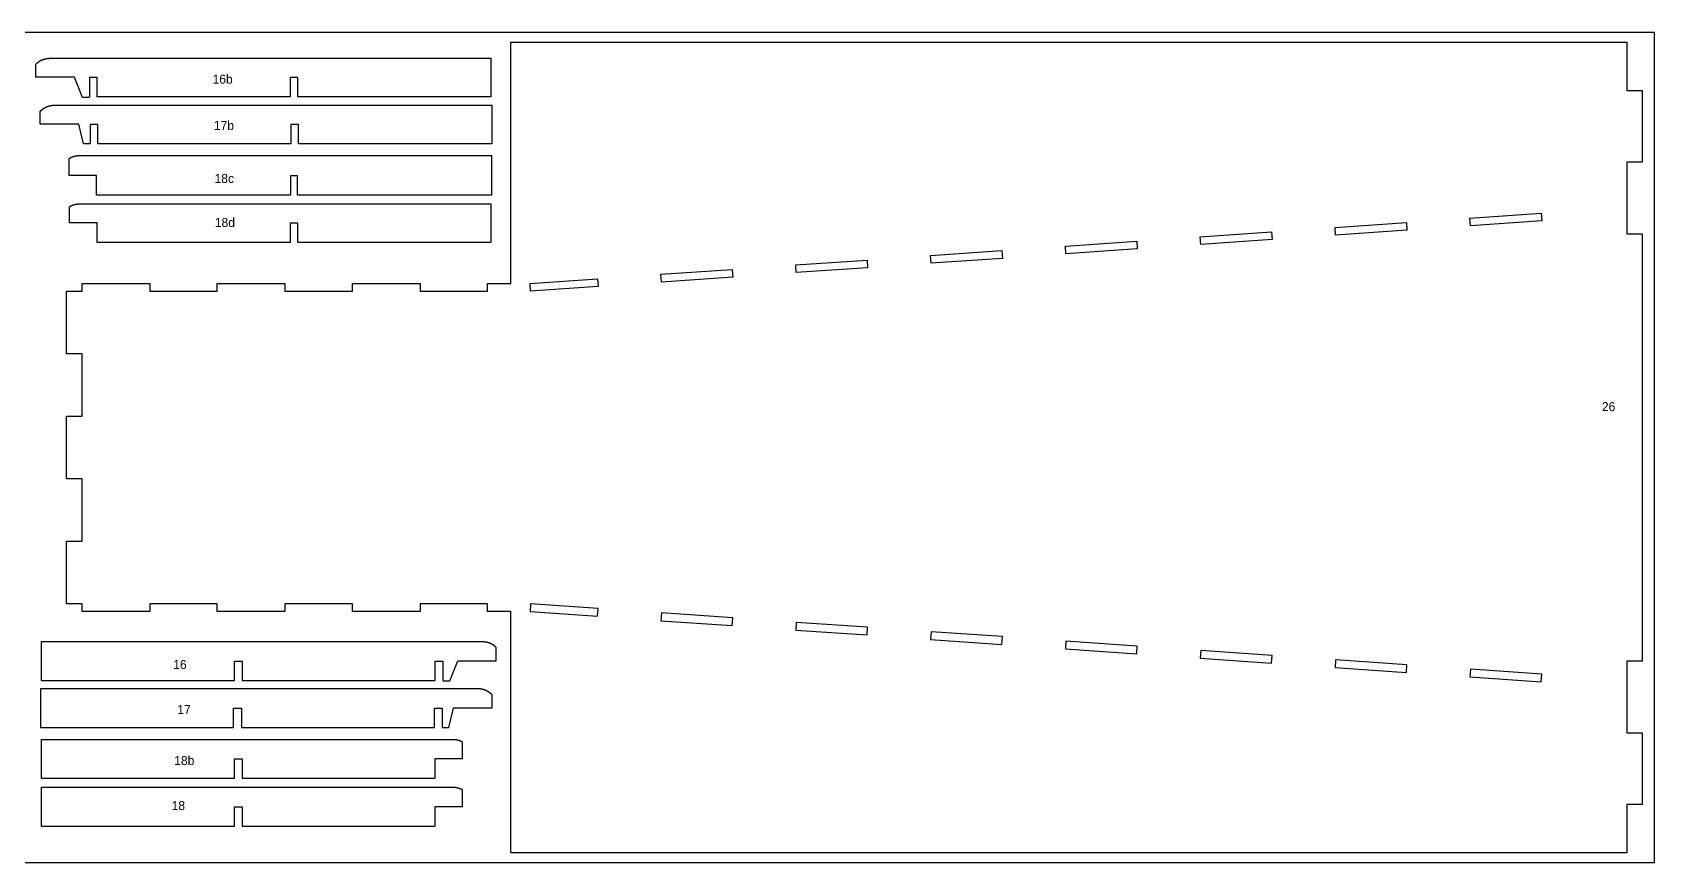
# Model space of a CAD drawing. Header units: inches. Extents: x -1244 to -570, y -2074 to -1714.
# Drawn here: x -1165.5 to -1081.5, y -1849.4 to -1806.4 of the extents above; entities that cross this region are included whole.
import ezdxf

# ---------------------------------------------------------------- set-up
doc = ezdxf.new("R2010")
doc.units = ezdxf.units.IN
doc.header["$LTSCALE"] = 0.1
doc.header["$MEASUREMENT"] = 0
doc.layers.add('cockpit', color=1, linetype='Continuous', lineweight=20)
doc.layers.add('pic', color=1, linetype='Continuous')

msp = doc.modelspace()

# ---------------------------------------------------------------- linework, layer by layer
at = {"color": 7, "linetype": 'Continuous', "lineweight": 25}
for points in [[(-1082.93847, -1846.44828), (-1082.93847, -1848.94828), (-1140.73847, -1848.94828), (-1140.73847, -1836.44828), (-1141.93847, -1836.44828), (-1141.93847, -1836.04802), (-1145.43847, -1836.04802), (-1145.43847, -1836.44802), (-1148.93847, -1836.44802), (-1148.93847, -1836.04802), (-1152.43847, -1836.04802), (-1152.43847, -1836.44828), (-1155.93847, -1836.44828), (-1155.93847, -1836.04802), (-1159.43847, -1836.04802), (-1159.43847, -1836.44828), (-1162.93847, -1836.44828), (-1162.93847, -1836.04802), (-1163.73847, -1836.04802), (-1163.73847, -1832.80899), (-1162.93847, -1832.80899), (-1162.93847, -1829.56851), (-1163.73847, -1829.56851), (-1163.73847, -1826.32948), (-1162.93847, -1826.32948), (-1162.93847, -1823.08899), (-1163.73847, -1823.08899), (-1163.73847, -1819.84997), (-1162.93847, -1819.84997), (-1162.93847, -1819.44971), (-1159.43847, -1819.44971), (-1159.43847, -1819.84997), (-1155.93847, -1819.84997), (-1155.93847, -1819.44971), (-1152.43847, -1819.44971), (-1152.43847, -1819.84997), (-1148.93847, -1819.84997), (-1148.93847, -1819.44997), (-1145.43847, -1819.44997), (-1145.43847, -1819.84997), (-1141.93847, -1819.84997), (-1141.93847, -1819.44971), (-1140.73847, -1819.44971), (-1140.73847, -1806.94971), (-1082.93847, -1806.94971), (-1082.93847, -1809.44971), (-1082.13847, -1809.44971), (-1082.13847, -1813.16835), (-1082.93847, -1813.16835), (-1082.93847, -1816.88699), (-1082.13847, -1816.88699), (-1082.13847, -1839.01099), (-1082.93847, -1839.01099), (-1082.93847, -1842.72964), (-1082.13847, -1842.72964), (-1082.13847, -1846.44828)], [(-1162.52489, -1811.22038), (-1162.52489, -1812.22038), (-1162.86771, -1812.22038), (-1163.11635, -1811.20038), (-1165.11635, -1811.20038), (-1165.11635, -1810.54588), (-1165.11421, -1810.5435), (-1165.11207, -1810.54114), (-1165.10991, -1810.53877), (-1165.10774, -1810.53642), (-1165.10557, -1810.53407), (-1165.10339, -1810.53173), (-1165.1012, -1810.52939), (-1165.099, -1810.52706), (-1165.09679, -1810.52474), (-1165.09458, -1810.52242), (-1165.09236, -1810.52012), (-1165.09013, -1810.51781), (-1165.08789, -1810.51552), (-1165.08564, -1810.51323), (-1165.08339, -1810.51095), (-1165.08112, -1810.50868), (-1165.07885, -1810.50641), (-1165.07657, -1810.50415), (-1165.07429, -1810.5019), (-1165.07199, -1810.49965), (-1165.06969, -1810.49742), (-1165.06738, -1810.49519), (-1165.06506, -1810.49296), (-1165.06274, -1810.49075), (-1165.06041, -1810.48854), (-1165.05806, -1810.48633), (-1165.05572, -1810.48414), (-1165.05336, -1810.48195), (-1165.051, -1810.47977), (-1165.04863, -1810.4776), (-1165.04625, -1810.47544), (-1165.04387, -1810.47328), (-1165.04148, -1810.47113), (-1165.03908, -1810.46899), (-1165.03667, -1810.46685), (-1165.03426, -1810.46473), (-1165.03184, -1810.46261), (-1165.02941, -1810.4605), (-1165.02697, -1810.45839), (-1165.02453, -1810.4563), (-1165.02208, -1810.45421), (-1165.01963, -1810.45213), (-1165.01716, -1810.45006), (-1165.0147, -1810.44799), (-1165.01222, -1810.44594), (-1165.00974, -1810.44389), (-1165.00725, -1810.44185), (-1165.00475, -1810.43981), (-1165.00225, -1810.43779), (-1164.99974, -1810.43577), (-1164.99722, -1810.43377), (-1164.9947, -1810.43177), (-1164.99217, -1810.42977), (-1164.98964, -1810.42779), (-1164.9871, -1810.42581), (-1164.98455, -1810.42385), (-1164.98199, -1810.42189), (-1164.97943, -1810.41994), (-1164.97687, -1810.418), (-1164.97429, -1810.41606), (-1164.97171, -1810.41414), (-1164.96913, -1810.41222), (-1164.96654, -1810.41031), (-1164.96394, -1810.40841), (-1164.96134, -1810.40652), (-1164.95873, -1810.40464), (-1164.95611, -1810.40276), (-1164.95349, -1810.4009), (-1164.95087, -1810.39904), (-1164.94823, -1810.39719), (-1164.9456, -1810.39536), (-1164.94295, -1810.39352), (-1164.9403, -1810.3917), (-1164.93765, -1810.38989), (-1164.93499, -1810.38809), (-1164.93232, -1810.38629), (-1164.92965, -1810.38451), (-1164.92697, -1810.38273), (-1164.92429, -1810.38096), (-1164.9216, -1810.3792), (-1164.91891, -1810.37745), (-1164.91621, -1810.37571), (-1164.91351, -1810.37398), (-1164.9108, -1810.37226), (-1164.90808, -1810.37054), (-1164.90536, -1810.36884), (-1164.90264, -1810.36715), (-1164.89991, -1810.36546), (-1164.89717, -1810.36378), (-1164.89444, -1810.36212), (-1164.89169, -1810.36046), (-1164.88894, -1810.35881), (-1164.88619, -1810.35717), (-1164.88343, -1810.35555), (-1164.88067, -1810.35393), (-1164.8779, -1810.35232), (-1164.87512, -1810.35072), (-1164.87235, -1810.34913), (-1164.86956, -1810.34754), (-1164.86678, -1810.34597), (-1164.86399, -1810.34441), (-1164.86119, -1810.34286), (-1164.85839, -1810.34132), (-1164.85558, -1810.33979), (-1164.85277, -1810.33826), (-1164.84996, -1810.33675), (-1164.84713, -1810.33524), (-1164.8443, -1810.33374), (-1164.84147, -1810.33226), (-1164.83863, -1810.33078), (-1164.83578, -1810.32931), (-1164.83293, -1810.32785), (-1164.83008, -1810.3264), (-1164.82721, -1810.32496), (-1164.82435, -1810.32352), (-1164.82147, -1810.3221), (-1164.8186, -1810.32068), (-1164.81571, -1810.31928), (-1164.81283, -1810.31788), (-1164.80993, -1810.3165), (-1164.80703, -1810.31512), (-1164.80413, -1810.31375), (-1164.80122, -1810.31239), (-1164.79831, -1810.31104), (-1164.79539, -1810.3097), (-1164.79247, -1810.30837), (-1164.78954, -1810.30705), (-1164.78661, -1810.30574), (-1164.78367, -1810.30444), (-1164.78073, -1810.30314), (-1164.77778, -1810.30186), (-1164.77483, -1810.30058), (-1164.77187, -1810.29932), (-1164.76891, -1810.29806), (-1164.76595, -1810.29682), (-1164.76298, -1810.29558), (-1164.76001, -1810.29435), (-1164.75703, -1810.29314), (-1164.75405, -1810.29193), (-1164.75106, -1810.29073), (-1164.74807, -1810.28954), (-1164.74508, -1810.28836), (-1164.74208, -1810.28719), (-1164.73908, -1810.28603), (-1164.73607, -1810.28488), (-1164.73306, -1810.28374), (-1164.73005, -1810.28261), (-1164.72703, -1810.28149), (-1164.72401, -1810.28038), (-1164.72099, -1810.27928), (-1164.71796, -1810.27819), (-1164.71493, -1810.2771), (-1164.71189, -1810.27603), (-1164.70885, -1810.27497), (-1164.70581, -1810.27392), (-1164.70277, -1810.27287), (-1164.69972, -1810.27184), (-1164.69667, -1810.27082), (-1164.69361, -1810.26981), (-1164.69055, -1810.2688), (-1164.68749, -1810.26781), (-1164.68443, -1810.26683), (-1164.68136, -1810.26585), (-1164.67829, -1810.26489), (-1164.67521, -1810.26394), (-1164.67214, -1810.26299), (-1164.66906, -1810.26206), (-1164.66597, -1810.26114), (-1164.66289, -1810.26022), (-1164.6598, -1810.25932), (-1164.65671, -1810.25843), (-1164.65362, -1810.25754), (-1164.65052, -1810.25667), (-1164.64742, -1810.25581), (-1164.64432, -1810.25496), (-1164.64122, -1810.25411), (-1164.63812, -1810.25328), (-1164.63501, -1810.25246), (-1164.6319, -1810.25165), (-1164.62879, -1810.25085), (-1164.62567, -1810.25006), (-1164.62255, -1810.24927), (-1164.61944, -1810.2485), (-1164.61632, -1810.24774), (-1164.61319, -1810.24699), (-1164.61007, -1810.24625), (-1164.60694, -1810.24553), (-1164.60381, -1810.24481), (-1164.60068, -1810.2441), (-1164.59755, -1810.2434), (-1164.59442, -1810.24271), (-1164.59128, -1810.24204), (-1164.58815, -1810.24137), (-1164.58501, -1810.24071), (-1164.58187, -1810.24007), (-1164.57873, -1810.23943), (-1164.57559, -1810.23881), (-1164.57244, -1810.23819), (-1164.5693, -1810.23759), (-1164.56615, -1810.237), (-1164.563, -1810.23641), (-1164.55986, -1810.23584), (-1164.55671, -1810.23528), (-1164.55355, -1810.23473), (-1164.5504, -1810.23419), (-1164.54725, -1810.23366), (-1164.54406, -1810.23314), (-1164.54087, -1810.23262), (-1164.53768, -1810.23212), (-1164.53448, -1810.23163), (-1164.53128, -1810.23114), (-1164.52808, -1810.23067), (-1164.52488, -1810.23021), (-1164.52168, -1810.22976), (-1164.51848, -1810.22932), (-1164.51527, -1810.22889), (-1164.51206, -1810.22847), (-1164.50885, -1810.22806), (-1164.50564, -1810.22766), (-1164.50243, -1810.22728), (-1164.49922, -1810.2269), (-1164.496, -1810.22653), (-1164.49278, -1810.22618), (-1164.48957, -1810.22583), (-1164.48635, -1810.2255), (-1164.48313, -1810.22517), (-1164.47991, -1810.22486), (-1164.47668, -1810.22456), (-1164.47346, -1810.22426), (-1164.47024, -1810.22398), (-1164.46701, -1810.22371), (-1164.46378, -1810.22345), (-1164.46056, -1810.2232), (-1164.45733, -1810.22296), (-1164.4541, -1810.22273), (-1164.45087, -1810.22251), (-1164.44764, -1810.2223), (-1164.44441, -1810.22211), (-1164.44118, -1810.22192), (-1164.43795, -1810.22174), (-1164.43472, -1810.22158), (-1164.43148, -1810.22142), (-1164.42825, -1810.22128), (-1164.42502, -1810.22115), (-1164.42179, -1810.22102), (-1164.41855, -1810.22091), (-1164.41532, -1810.22081), (-1164.41209, -1810.22072), (-1164.40885, -1810.22064), (-1164.40562, -1810.22057), (-1164.40239, -1810.22051), (-1164.39915, -1810.22046), (-1164.39592, -1810.22043), (-1164.39269, -1810.2204), (-1164.38946, -1810.22038), (-1164.38623, -1810.22038), (-1141.72489, -1810.22038), (-1141.72489, -1812.22038), (-1151.72489, -1812.22038), (-1151.72489, -1811.22038), (-1152.12489, -1811.22038), (-1152.12489, -1812.22038), (-1162.12489, -1812.22038), (-1162.12489, -1811.22038)], [(-1152.13817, -1813.87842), (-1152.13817, -1814.87842), (-1162.18817, -1814.87842), (-1162.18817, -1813.85841), (-1163.60941, -1813.85841), (-1163.60941, -1812.97092), (-1163.59331, -1812.96169), (-1163.58972, -1812.95966), (-1163.58612, -1812.95764), (-1163.58252, -1812.95563), (-1163.5789, -1812.95364), (-1163.57528, -1812.95166), (-1163.57164, -1812.94969), (-1163.568, -1812.94775), (-1163.56435, -1812.94581), (-1163.56069, -1812.94389), (-1163.55702, -1812.94199), (-1163.55334, -1812.9401), (-1163.54965, -1812.93822), (-1163.54596, -1812.93636), (-1163.54225, -1812.93452), (-1163.53854, -1812.93269), (-1163.53482, -1812.93087), (-1163.5311, -1812.92907), (-1163.52736, -1812.92729), (-1163.52362, -1812.92551), (-1163.51987, -1812.92376), (-1163.51611, -1812.92202), (-1163.51234, -1812.92029), (-1163.50857, -1812.91858), (-1163.50479, -1812.91689), (-1163.501, -1812.91521), (-1163.4972, -1812.91354), (-1163.4934, -1812.91189), (-1163.48959, -1812.91026), (-1163.48577, -1812.90864), (-1163.48195, -1812.90704), (-1163.47812, -1812.90545), (-1163.47428, -1812.90388), (-1163.47044, -1812.90232), (-1163.46659, -1812.90078), (-1163.46273, -1812.89925), (-1163.45887, -1812.89774), (-1163.455, -1812.89624), (-1163.45113, -1812.89476), (-1163.44724, -1812.8933), (-1163.44336, -1812.89185), (-1163.43946, -1812.89042), (-1163.43557, -1812.889), (-1163.43166, -1812.8876), (-1163.42775, -1812.88621), (-1163.42384, -1812.88484), (-1163.41992, -1812.88349), (-1163.41599, -1812.88215), (-1163.41206, -1812.88083), (-1163.40813, -1812.87953), (-1163.40418, -1812.87823), (-1163.40024, -1812.87696), (-1163.39629, -1812.8757), (-1163.39233, -1812.87446), (-1163.38837, -1812.87323), (-1163.38441, -1812.87203), (-1163.38044, -1812.87083), (-1163.37647, -1812.86965), (-1163.37249, -1812.86849), (-1163.36851, -1812.86735), (-1163.36452, -1812.86622), (-1163.36053, -1812.86511), (-1163.35654, -1812.86401), (-1163.35254, -1812.86293), (-1163.34854, -1812.86187), (-1163.34453, -1812.86082), (-1163.34053, -1812.85979), (-1163.33651, -1812.85878), (-1163.3325, -1812.85778), (-1163.32848, -1812.8568), (-1163.32446, -1812.85584), (-1163.32044, -1812.85489), (-1163.31641, -1812.85396), (-1163.31238, -1812.85305), (-1163.30835, -1812.85215), (-1163.30431, -1812.85127), (-1163.30027, -1812.85041), (-1163.29623, -1812.84956), (-1163.29219, -1812.84873), (-1163.28814, -1812.84792), (-1163.28409, -1812.84712), (-1163.28004, -1812.84634), (-1163.27599, -1812.84558), (-1163.27189, -1812.84483), (-1163.26779, -1812.8441), (-1163.26369, -1812.84338), (-1163.25959, -1812.84268), (-1163.25548, -1812.84199), (-1163.25137, -1812.84132), (-1163.24725, -1812.84067), (-1163.24314, -1812.84004), (-1163.23902, -1812.83942), (-1163.23489, -1812.83882), (-1163.23077, -1812.83823), (-1163.22664, -1812.83767), (-1163.22251, -1812.83712), (-1163.21837, -1812.83658), (-1163.21424, -1812.83606), (-1163.2101, -1812.83556), (-1163.20596, -1812.83508), (-1163.20181, -1812.83462), (-1163.19767, -1812.83417), (-1163.19352, -1812.83373), (-1163.18937, -1812.83332), (-1163.18522, -1812.83292), (-1163.18107, -1812.83254), (-1163.17692, -1812.83217), (-1163.17276, -1812.83182), (-1163.16861, -1812.83149), (-1163.16445, -1812.83118), (-1163.16029, -1812.83088), (-1163.15613, -1812.8306), (-1163.15197, -1812.83034), (-1163.14781, -1812.83009), (-1163.14365, -1812.82986), (-1163.13949, -1812.82965), (-1163.13532, -1812.82945), (-1163.13116, -1812.82927), (-1163.127, -1812.82911), (-1163.12283, -1812.82897), (-1163.11867, -1812.82884), (-1163.1145, -1812.82873), (-1163.11034, -1812.82863), (-1163.10618, -1812.82856), (-1163.10201, -1812.8285), (-1163.09785, -1812.82845), (-1163.09369, -1812.82843), (-1163.08955, -1812.82842), (-1141.73817, -1812.82842), (-1141.73817, -1814.87842), (-1151.78817, -1814.87842), (-1151.78817, -1813.87842)], [(-1152.16317, -1816.33122), (-1152.16317, -1817.33122), (-1162.16317, -1817.33122), (-1162.16317, -1816.31121), (-1163.58441, -1816.31121), (-1163.58441, -1815.46321), (-1163.58092, -1815.46121), (-1163.57743, -1815.45923), (-1163.57392, -1815.45726), (-1163.5704, -1815.4553), (-1163.56688, -1815.45336), (-1163.56335, -1815.45143), (-1163.5598, -1815.44952), (-1163.55625, -1815.44762), (-1163.55269, -1815.44573), (-1163.54912, -1815.44386), (-1163.54555, -1815.442), (-1163.54196, -1815.44016), (-1163.53836, -1815.43833), (-1163.53476, -1815.43652), (-1163.53115, -1815.43472), (-1163.52753, -1815.43293), (-1163.5239, -1815.43116), (-1163.52027, -1815.42941), (-1163.51662, -1815.42766), (-1163.51297, -1815.42594), (-1163.50932, -1815.42423), (-1163.50565, -1815.42253), (-1163.50198, -1815.42084), (-1163.49829, -1815.41918), (-1163.49461, -1815.41752), (-1163.49091, -1815.41588), (-1163.48721, -1815.41426), (-1163.4835, -1815.41265), (-1163.47978, -1815.41106), (-1163.47606, -1815.40948), (-1163.47233, -1815.40791), (-1163.46859, -1815.40636), (-1163.46485, -1815.40483), (-1163.4611, -1815.40331), (-1163.45734, -1815.4018), (-1163.45358, -1815.40032), (-1163.44981, -1815.39884), (-1163.44603, -1815.39738), (-1163.44225, -1815.39594), (-1163.43847, -1815.39451), (-1163.43467, -1815.3931), (-1163.43088, -1815.3917), (-1163.42707, -1815.39032), (-1163.42326, -1815.38895), (-1163.41945, -1815.3876), (-1163.41563, -1815.38626), (-1163.4118, -1815.38494), (-1163.40797, -1815.38363), (-1163.40414, -1815.38234), (-1163.4003, -1815.38107), (-1163.39645, -1815.37981), (-1163.3926, -1815.37857), (-1163.38875, -1815.37734), (-1163.38489, -1815.37613), (-1163.38103, -1815.37493), (-1163.37716, -1815.37375), (-1163.37329, -1815.37259), (-1163.36941, -1815.37144), (-1163.36553, -1815.37031), (-1163.36165, -1815.36919), (-1163.35776, -1815.36809), (-1163.35387, -1815.367), (-1163.34997, -1815.36594), (-1163.34607, -1815.36488), (-1163.34217, -1815.36385), (-1163.33826, -1815.36282), (-1163.33435, -1815.36182), (-1163.33044, -1815.36083), (-1163.32652, -1815.35986), (-1163.32261, -1815.3589), (-1163.31868, -1815.35796), (-1163.31476, -1815.35704), (-1163.31083, -1815.35613), (-1163.3069, -1815.35524), (-1163.30297, -1815.35437), (-1163.29903, -1815.35351), (-1163.2951, -1815.35267), (-1163.29116, -1815.35184), (-1163.28721, -1815.35103), (-1163.28327, -1815.35024), (-1163.27932, -1815.34947), (-1163.27538, -1815.34871), (-1163.27142, -1815.34796), (-1163.26743, -1815.34723), (-1163.26343, -1815.34651), (-1163.25943, -1815.34581), (-1163.25543, -1815.34513), (-1163.25142, -1815.34446), (-1163.24741, -1815.34381), (-1163.2434, -1815.34317), (-1163.23938, -1815.34255), (-1163.23536, -1815.34195), (-1163.23134, -1815.34137), (-1163.22731, -1815.3408), (-1163.22328, -1815.34024), (-1163.21925, -1815.3397), (-1163.21522, -1815.33918), (-1163.21119, -1815.33868), (-1163.20715, -1815.33819), (-1163.20311, -1815.33772), (-1163.19907, -1815.33727), (-1163.19502, -1815.33683), (-1163.19098, -1815.3364), (-1163.18693, -1815.336), (-1163.18288, -1815.33561), (-1163.17883, -1815.33524), (-1163.17478, -1815.33488), (-1163.17073, -1815.33454), (-1163.16667, -1815.33422), (-1163.16261, -1815.33391), (-1163.15856, -1815.33362), (-1163.1545, -1815.33335), (-1163.15044, -1815.33309), (-1163.14638, -1815.33285), (-1163.14232, -1815.33263), (-1163.13826, -1815.33242), (-1163.1342, -1815.33223), (-1163.13014, -1815.33205), (-1163.12608, -1815.33189), (-1163.12201, -1815.33175), (-1163.11795, -1815.33163), (-1163.11389, -1815.33152), (-1163.10983, -1815.33143), (-1163.10577, -1815.33135), (-1163.10171, -1815.3313), (-1163.09765, -1815.33125), (-1163.09359, -1815.33123), (-1163.08953, -1815.33122), (-1141.76317, -1815.33122), (-1141.76317, -1817.33122), (-1151.76317, -1817.33122), (-1151.76317, -1816.33122)], [(-1091.06291, -1816.06886), (-1087.37248, -1815.81253), (-1087.34482, -1816.21087), (-1091.03525, -1816.46719)], [(-1105.02926, -1817.03892), (-1101.33675, -1816.78245), (-1101.30908, -1817.18078), (-1105.0016, -1817.43725)], [(-1098.01842, -1816.95222), (-1098.04609, -1816.55389), (-1094.35462, -1816.29749), (-1094.32695, -1816.69582)], [(-1118.96795, -1818.40731), (-1118.99562, -1818.00898), (-1115.30101, -1817.75236), (-1115.27334, -1818.1507)], [(-1111.98477, -1817.92228), (-1112.01244, -1817.52395), (-1108.31888, -1817.2674), (-1108.29121, -1817.66574)], [(-1132.9343, -1819.37737), (-1132.96197, -1818.97904), (-1129.26527, -1818.72228), (-1129.23761, -1819.12061)], [(-1125.95113, -1818.89234), (-1125.97879, -1818.49401), (-1122.28314, -1818.23732), (-1122.25547, -1818.63565)], [(-1132.9343, -1836.52062), (-1132.96197, -1836.91895), (-1129.26527, -1837.17571), (-1129.23761, -1836.77738)], [(-1125.95113, -1837.00565), (-1125.97879, -1837.40398), (-1122.28314, -1837.66067), (-1122.25547, -1837.26234)], [(-1118.96795, -1837.49068), (-1118.99562, -1837.88901), (-1115.30101, -1838.14563), (-1115.27334, -1837.74729)], [(-1111.98477, -1837.97571), (-1112.01244, -1838.37404), (-1108.31888, -1838.63058), (-1108.29121, -1838.23225)], [(-1105.02926, -1838.85907), (-1101.33675, -1839.11554), (-1101.30908, -1838.71721), (-1105.0016, -1838.46074)], [(-1098.01842, -1838.94577), (-1098.04609, -1839.3441), (-1094.35462, -1839.6005), (-1094.32695, -1839.20216)], [(-1091.06291, -1839.82913), (-1087.37248, -1840.08546), (-1087.34482, -1839.68712), (-1091.03525, -1839.4308)], [(-1144.28977, -1841.45102), (-1144.28977, -1842.45102), (-1143.94694, -1842.45102), (-1143.69831, -1841.43102), (-1141.69831, -1841.43102), (-1141.69831, -1840.77652), (-1141.70044, -1840.77414), (-1141.70259, -1840.77178), (-1141.70475, -1840.76941), (-1141.70691, -1840.76706), (-1141.70909, -1840.76471), (-1141.71127, -1840.76237), (-1141.71346, -1840.76003), (-1141.71566, -1840.7577), (-1141.71786, -1840.75538), (-1141.72008, -1840.75306), (-1141.7223, -1840.75076), (-1141.72453, -1840.74845), (-1141.72677, -1840.74616), (-1141.72902, -1840.74387), (-1141.73127, -1840.74159), (-1141.73354, -1840.73932), (-1141.73581, -1840.73705), (-1141.73809, -1840.73479), (-1141.74037, -1840.73254), (-1141.74267, -1840.73029), (-1141.74497, -1840.72806), (-1141.74728, -1840.72583), (-1141.7496, -1840.7236), (-1141.75192, -1840.72139), (-1141.75425, -1840.71918), (-1141.75659, -1840.71698), (-1141.75894, -1840.71478), (-1141.7613, -1840.71259), (-1141.76366, -1840.71041), (-1141.76603, -1840.70824), (-1141.76841, -1840.70608), (-1141.77079, -1840.70392), (-1141.77318, -1840.70177), (-1141.77558, -1840.69963), (-1141.77799, -1840.69749), (-1141.7804, -1840.69537), (-1141.78282, -1840.69325), (-1141.78525, -1840.69114), (-1141.78769, -1840.68903), (-1141.79013, -1840.68694), (-1141.79258, -1840.68485), (-1141.79503, -1840.68277), (-1141.79749, -1840.6807), (-1141.79996, -1840.67863), (-1141.80244, -1840.67658), (-1141.80492, -1840.67453), (-1141.80741, -1840.67249), (-1141.80991, -1840.67045), (-1141.81241, -1840.66843), (-1141.81492, -1840.66641), (-1141.81743, -1840.66441), (-1141.81996, -1840.66241), (-1141.82249, -1840.66041), (-1141.82502, -1840.65843), (-1141.82756, -1840.65645), (-1141.83011, -1840.65449), (-1141.83266, -1840.65253), (-1141.83523, -1840.65058), (-1141.83779, -1840.64864), (-1141.84036, -1840.6467), (-1141.84294, -1840.64478), (-1141.84553, -1840.64286), (-1141.84812, -1840.64095), (-1141.85072, -1840.63905), (-1141.85332, -1840.63716), (-1141.85593, -1840.63528), (-1141.85854, -1840.6334), (-1141.86117, -1840.63154), (-1141.86379, -1840.62968), (-1141.86642, -1840.62783), (-1141.86906, -1840.626), (-1141.87171, -1840.62416), (-1141.87436, -1840.62234), (-1141.87701, -1840.62053), (-1141.87967, -1840.61873), (-1141.88234, -1840.61693), (-1141.88501, -1840.61515), (-1141.88769, -1840.61337), (-1141.89037, -1840.6116), (-1141.89306, -1840.60984), (-1141.89575, -1840.60809), (-1141.89845, -1840.60635), (-1141.90115, -1840.60462), (-1141.90386, -1840.6029), (-1141.90658, -1840.60118), (-1141.9093, -1840.59948), (-1141.91202, -1840.59779), (-1141.91475, -1840.5961), (-1141.91748, -1840.59442), (-1141.92022, -1840.59276), (-1141.92297, -1840.5911), (-1141.92572, -1840.58945), (-1141.92847, -1840.58781), (-1141.93123, -1840.58619), (-1141.93399, -1840.58457), (-1141.93676, -1840.58296), (-1141.93953, -1840.58136), (-1141.94231, -1840.57977), (-1141.94509, -1840.57818), (-1141.94788, -1840.57661), (-1141.95067, -1840.57505), (-1141.95347, -1840.5735), (-1141.95627, -1840.57196), (-1141.95907, -1840.57043), (-1141.96189, -1840.5689), (-1141.9647, -1840.56739), (-1141.96753, -1840.56588), (-1141.97035, -1840.56438), (-1141.97319, -1840.5629), (-1141.97603, -1840.56142), (-1141.97887, -1840.55995), (-1141.98173, -1840.55849), (-1141.98458, -1840.55704), (-1141.98744, -1840.5556), (-1141.99031, -1840.55416), (-1141.99318, -1840.55274), (-1141.99606, -1840.55132), (-1141.99894, -1840.54992), (-1142.00183, -1840.54852), (-1142.00473, -1840.54714), (-1142.00762, -1840.54576), (-1142.01053, -1840.54439), (-1142.01344, -1840.54303), (-1142.01635, -1840.54168), (-1142.01927, -1840.54034), (-1142.02219, -1840.53901), (-1142.02512, -1840.53769), (-1142.02805, -1840.53638), (-1142.03099, -1840.53508), (-1142.03393, -1840.53378), (-1142.03688, -1840.5325), (-1142.03983, -1840.53122), (-1142.04278, -1840.52996), (-1142.04574, -1840.5287), (-1142.04871, -1840.52746), (-1142.05168, -1840.52622), (-1142.05465, -1840.52499), (-1142.05763, -1840.52378), (-1142.06061, -1840.52257), (-1142.0636, -1840.52137), (-1142.06658, -1840.52018), (-1142.06958, -1840.519), (-1142.07258, -1840.51783), (-1142.07558, -1840.51667), (-1142.07858, -1840.51552), (-1142.08159, -1840.51438), (-1142.08461, -1840.51325), (-1142.08762, -1840.51213), (-1142.09065, -1840.51102), (-1142.09367, -1840.50992), (-1142.0967, -1840.50883), (-1142.09973, -1840.50774), (-1142.10276, -1840.50667), (-1142.1058, -1840.50561), (-1142.10885, -1840.50456), (-1142.11189, -1840.50351), (-1142.11494, -1840.50248), (-1142.11799, -1840.50146), (-1142.12105, -1840.50045), (-1142.12411, -1840.49944), (-1142.12717, -1840.49845), (-1142.13023, -1840.49747), (-1142.1333, -1840.49649), (-1142.13637, -1840.49553), (-1142.13945, -1840.49458), (-1142.14252, -1840.49363), (-1142.1456, -1840.4927), (-1142.14868, -1840.49178), (-1142.15177, -1840.49086), (-1142.15486, -1840.48996), (-1142.15795, -1840.48907), (-1142.16104, -1840.48818), (-1142.16414, -1840.48731), (-1142.16723, -1840.48645), (-1142.17033, -1840.4856), (-1142.17344, -1840.48475), (-1142.17654, -1840.48392), (-1142.17965, -1840.4831), (-1142.18276, -1840.48229), (-1142.18587, -1840.48149), (-1142.18899, -1840.4807), (-1142.1921, -1840.47992), (-1142.19522, -1840.47914), (-1142.19834, -1840.47838), (-1142.20147, -1840.47763), (-1142.20459, -1840.47689), (-1142.20772, -1840.47617), (-1142.21084, -1840.47545), (-1142.21397, -1840.47474), (-1142.21711, -1840.47404), (-1142.22024, -1840.47335), (-1142.22337, -1840.47268), (-1142.22651, -1840.47201), (-1142.22965, -1840.47135), (-1142.23279, -1840.47071), (-1142.23593, -1840.47007), (-1142.23907, -1840.46945), (-1142.24222, -1840.46883), (-1142.24536, -1840.46823), (-1142.24851, -1840.46764), (-1142.25165, -1840.46705), (-1142.2548, -1840.46648), (-1142.25795, -1840.46592), (-1142.2611, -1840.46537), (-1142.26426, -1840.46483), (-1142.26741, -1840.4643), (-1142.2706, -1840.46378), (-1142.27379, -1840.46326), (-1142.27698, -1840.46276), (-1142.28018, -1840.46227), (-1142.28337, -1840.46178), (-1142.28657, -1840.46131), (-1142.28977, -1840.46085), (-1142.29298, -1840.4604), (-1142.29618, -1840.45996), (-1142.29939, -1840.45953), (-1142.3026, -1840.45911), (-1142.3058, -1840.4587), (-1142.30902, -1840.4583), (-1142.31223, -1840.45792), (-1142.31544, -1840.45754), (-1142.31866, -1840.45717), (-1142.32187, -1840.45682), (-1142.32509, -1840.45647), (-1142.32831, -1840.45614), (-1142.33153, -1840.45581), (-1142.33475, -1840.4555), (-1142.33797, -1840.4552), (-1142.3412, -1840.4549), (-1142.34442, -1840.45462), (-1142.34765, -1840.45435), (-1142.35087, -1840.45409), (-1142.3541, -1840.45384), (-1142.35733, -1840.4536), (-1142.36056, -1840.45337), (-1142.36379, -1840.45315), (-1142.36702, -1840.45294), (-1142.37025, -1840.45275), (-1142.37348, -1840.45256), (-1142.37671, -1840.45238), (-1142.37994, -1840.45222), (-1142.38317, -1840.45206), (-1142.38641, -1840.45192), (-1142.38964, -1840.45179), (-1142.39287, -1840.45166), (-1142.39611, -1840.45155), (-1142.39934, -1840.45145), (-1142.40257, -1840.45136), (-1142.40581, -1840.45128), (-1142.40904, -1840.45121), (-1142.41227, -1840.45115), (-1142.4155, -1840.4511), (-1142.41874, -1840.45107), (-1142.42197, -1840.45104), (-1142.4252, -1840.45102), (-1142.42843, -1840.45102), (-1165.08977, -1840.45102), (-1165.08977, -1842.45102), (-1155.08977, -1842.45102), (-1155.08977, -1841.45102), (-1154.68977, -1841.45102), (-1154.68977, -1842.45102), (-1144.68977, -1842.45102), (-1144.68977, -1841.45102)], [(-1154.65148, -1844.08406), (-1154.65148, -1845.08406), (-1144.65148, -1845.08406), (-1144.65148, -1844.06405), (-1143.23025, -1844.06405), (-1143.23025, -1843.21605), (-1143.23374, -1843.21405), (-1143.23723, -1843.21207), (-1143.24074, -1843.21009), (-1143.24425, -1843.20814), (-1143.24778, -1843.2062), (-1143.25131, -1843.20427), (-1143.25485, -1843.20235), (-1143.25841, -1843.20045), (-1143.26197, -1843.19857), (-1143.26554, -1843.1967), (-1143.26911, -1843.19484), (-1143.2727, -1843.193), (-1143.27629, -1843.19117), (-1143.2799, -1843.18936), (-1143.28351, -1843.18756), (-1143.28713, -1843.18577), (-1143.29075, -1843.184), (-1143.29439, -1843.18224), (-1143.29803, -1843.1805), (-1143.30168, -1843.17878), (-1143.30534, -1843.17706), (-1143.30901, -1843.17537), (-1143.31268, -1843.17368), (-1143.31636, -1843.17201), (-1143.32005, -1843.17036), (-1143.32375, -1843.16872), (-1143.32745, -1843.1671), (-1143.33116, -1843.16549), (-1143.33488, -1843.16389), (-1143.3386, -1843.16232), (-1143.34233, -1843.16075), (-1143.34607, -1843.1592), (-1143.34981, -1843.15767), (-1143.35356, -1843.15615), (-1143.35732, -1843.15464), (-1143.36108, -1843.15315), (-1143.36485, -1843.15168), (-1143.36862, -1843.15022), (-1143.3724, -1843.14878), (-1143.37619, -1843.14735), (-1143.37998, -1843.14594), (-1143.38378, -1843.14454), (-1143.38759, -1843.14315), (-1143.39139, -1843.14179), (-1143.39521, -1843.14044), (-1143.39903, -1843.1391), (-1143.40285, -1843.13778), (-1143.40668, -1843.13647), (-1143.41052, -1843.13518), (-1143.41436, -1843.13391), (-1143.4182, -1843.13265), (-1143.42205, -1843.13141), (-1143.42591, -1843.13018), (-1143.42977, -1843.12897), (-1143.43363, -1843.12777), (-1143.4375, -1843.12659), (-1143.44137, -1843.12543), (-1143.44525, -1843.12428), (-1143.44913, -1843.12315), (-1143.45301, -1843.12203), (-1143.4569, -1843.12093), (-1143.46079, -1843.11984), (-1143.46469, -1843.11877), (-1143.46859, -1843.11772), (-1143.47249, -1843.11668), (-1143.4764, -1843.11566), (-1143.4803, -1843.11466), (-1143.48422, -1843.11367), (-1143.48813, -1843.1127), (-1143.49205, -1843.11174), (-1143.49597, -1843.1108), (-1143.4999, -1843.10988), (-1143.50383, -1843.10897), (-1143.50776, -1843.10808), (-1143.51169, -1843.10721), (-1143.51562, -1843.10635), (-1143.51956, -1843.10551), (-1143.5235, -1843.10468), (-1143.52744, -1843.10387), (-1143.53139, -1843.10308), (-1143.53533, -1843.1023), (-1143.53928, -1843.10155), (-1143.54324, -1843.1008), (-1143.54723, -1843.10007), (-1143.55123, -1843.09935), (-1143.55523, -1843.09865), (-1143.55923, -1843.09797), (-1143.56324, -1843.0973), (-1143.56725, -1843.09665), (-1143.57126, -1843.09601), (-1143.57528, -1843.09539), (-1143.5793, -1843.09479), (-1143.58332, -1843.0942), (-1143.58735, -1843.09363), (-1143.59137, -1843.09308), (-1143.5954, -1843.09254), (-1143.59944, -1843.09202), (-1143.60347, -1843.09152), (-1143.60751, -1843.09103), (-1143.61155, -1843.09056), (-1143.61559, -1843.0901), (-1143.61963, -1843.08967), (-1143.62368, -1843.08924), (-1143.62773, -1843.08884), (-1143.63178, -1843.08845), (-1143.63583, -1843.08808), (-1143.63988, -1843.08772), (-1143.64393, -1843.08738), (-1143.64799, -1843.08706), (-1143.65204, -1843.08675), (-1143.6561, -1843.08646), (-1143.66016, -1843.08619), (-1143.66422, -1843.08593), (-1143.66828, -1843.08569), (-1143.67234, -1843.08546), (-1143.6764, -1843.08526), (-1143.68046, -1843.08507), (-1143.68452, -1843.08489), (-1143.68858, -1843.08473), (-1143.69264, -1843.08459), (-1143.69671, -1843.08447), (-1143.70077, -1843.08436), (-1143.70483, -1843.08427), (-1143.70889, -1843.08419), (-1143.71295, -1843.08413), (-1143.71701, -1843.08409), (-1143.72107, -1843.08407), (-1143.72513, -1843.08406), (-1165.05148, -1843.08406), (-1165.05148, -1845.08406), (-1155.05148, -1845.08406), (-1155.05148, -1844.08406)], [(-1154.65148, -1846.56186), (-1154.65148, -1847.56186), (-1144.65148, -1847.56186), (-1144.65148, -1846.54185), (-1143.23025, -1846.54185), (-1143.23025, -1845.69385), (-1143.23374, -1845.69185), (-1143.23723, -1845.68987), (-1143.24074, -1845.6879), (-1143.24425, -1845.68594), (-1143.24778, -1845.684), (-1143.25131, -1845.68207), (-1143.25485, -1845.68016), (-1143.25841, -1845.67826), (-1143.26197, -1845.67637), (-1143.26554, -1845.6745), (-1143.26911, -1845.67264), (-1143.2727, -1845.6708), (-1143.27629, -1845.66897), (-1143.2799, -1845.66716), (-1143.28351, -1845.66536), (-1143.28713, -1845.66357), (-1143.29075, -1845.6618), (-1143.29439, -1845.66005), (-1143.29803, -1845.6583), (-1143.30168, -1845.65658), (-1143.30534, -1845.65487), (-1143.30901, -1845.65317), (-1143.31268, -1845.65148), (-1143.31636, -1845.64982), (-1143.32005, -1845.64816), (-1143.32375, -1845.64652), (-1143.32745, -1845.6449), (-1143.33116, -1845.64329), (-1143.33488, -1845.6417), (-1143.3386, -1845.64012), (-1143.34233, -1845.63855), (-1143.34607, -1845.637), (-1143.34981, -1845.63547), (-1143.35356, -1845.63395), (-1143.35732, -1845.63244), (-1143.36108, -1845.63096), (-1143.36485, -1845.62948), (-1143.36862, -1845.62802), (-1143.3724, -1845.62658), (-1143.37619, -1845.62515), (-1143.37998, -1845.62374), (-1143.38378, -1845.62234), (-1143.38759, -1845.62096), (-1143.39139, -1845.61959), (-1143.39521, -1845.61824), (-1143.39903, -1845.6169), (-1143.40285, -1845.61558), (-1143.40668, -1845.61427), (-1143.41052, -1845.61298), (-1143.41436, -1845.61171), (-1143.4182, -1845.61045), (-1143.42205, -1845.60921), (-1143.42591, -1845.60798), (-1143.42977, -1845.60677), (-1143.43363, -1845.60557), (-1143.4375, -1845.60439), (-1143.44137, -1845.60323), (-1143.44525, -1845.60208), (-1143.44913, -1845.60095), (-1143.45301, -1845.59983), (-1143.4569, -1845.59873), (-1143.46079, -1845.59764), (-1143.46469, -1845.59658), (-1143.46859, -1845.59552), (-1143.47249, -1845.59449), (-1143.4764, -1845.59346), (-1143.4803, -1845.59246), (-1143.48422, -1845.59147), (-1143.48813, -1845.5905), (-1143.49205, -1845.58954), (-1143.49597, -1845.5886), (-1143.4999, -1845.58768), (-1143.50383, -1845.58677), (-1143.50776, -1845.58588), (-1143.51169, -1845.58501), (-1143.51562, -1845.58415), (-1143.51956, -1845.58331), (-1143.5235, -1845.58248), (-1143.52744, -1845.58167), (-1143.53139, -1845.58088), (-1143.53533, -1845.58011), (-1143.53928, -1845.57935), (-1143.54324, -1845.5786), (-1143.54723, -1845.57787), (-1143.55123, -1845.57715), (-1143.55523, -1845.57645), (-1143.55923, -1845.57577), (-1143.56324, -1845.5751), (-1143.56725, -1845.57445), (-1143.57126, -1845.57381), (-1143.57528, -1845.57319), (-1143.5793, -1845.57259), (-1143.58332, -1845.57201), (-1143.58735, -1845.57144), (-1143.59137, -1845.57088), (-1143.5954, -1845.57034), (-1143.59944, -1845.56982), (-1143.60347, -1845.56932), (-1143.60751, -1845.56883), (-1143.61155, -1845.56836), (-1143.61559, -1845.56791), (-1143.61963, -1845.56747), (-1143.62368, -1845.56705), (-1143.62773, -1845.56664), (-1143.63178, -1845.56625), (-1143.63583, -1845.56588), (-1143.63988, -1845.56552), (-1143.64393, -1845.56518), (-1143.64799, -1845.56486), (-1143.65204, -1845.56455), (-1143.6561, -1845.56426), (-1143.66016, -1845.56399), (-1143.66422, -1845.56373), (-1143.66828, -1845.56349), (-1143.67234, -1845.56327), (-1143.6764, -1845.56306), (-1143.68046, -1845.56287), (-1143.68452, -1845.56269), (-1143.68858, -1845.56253), (-1143.69264, -1845.56239), (-1143.69671, -1845.56227), (-1143.70077, -1845.56216), (-1143.70483, -1845.56207), (-1143.70889, -1845.56199), (-1143.71295, -1845.56194), (-1143.71701, -1845.56189), (-1143.72107, -1845.56187), (-1143.72513, -1845.56186), (-1165.05148, -1845.56186), (-1165.05148, -1847.56186), (-1155.05148, -1847.56186), (-1155.05148, -1846.56186)]]:
    msp.add_lwpolyline(points, close=True, dxfattribs=at)
for points in [[(-1162.56317, -1809.81088), (-1162.92625, -1809.81088), (-1163.3277, -1808.77003), (-1165.3277, -1808.77003), (-1165.3277, -1808.08445), (-1165.32345, -1808.08013), (-1165.31917, -1808.07584), (-1165.31485, -1808.07157), (-1165.31051, -1808.06733), (-1165.30614, -1808.06312), (-1165.30174, -1808.05893), (-1165.29732, -1808.05476), (-1165.29286, -1808.05063), (-1165.28838, -1808.04651), (-1165.28387, -1808.04243), (-1165.27934, -1808.03837), (-1165.27478, -1808.03434), (-1165.27019, -1808.03034), (-1165.26557, -1808.02636), (-1165.26093, -1808.02241), (-1165.25627, -1808.01849), (-1165.25158, -1808.0146), (-1165.24686, -1808.01073), (-1165.24212, -1808.0069), (-1165.23736, -1808.00309), (-1165.23257, -1807.99931), (-1165.22776, -1807.99556), (-1165.22292, -1807.99184), (-1165.21806, -1807.98815), (-1165.21318, -1807.98449), (-1165.20828, -1807.98086), (-1165.20335, -1807.97726), (-1165.1984, -1807.97369), (-1165.19343, -1807.97015), (-1165.18844, -1807.96664), (-1165.18343, -1807.96316), (-1165.1784, -1807.95971), (-1165.17334, -1807.9563), (-1165.16827, -1807.95291), (-1165.16317, -1807.94956), (-1165.15806, -1807.94624), (-1165.15292, -1807.94295), (-1165.14777, -1807.93969), (-1165.1426, -1807.93647), (-1165.13741, -1807.93328), (-1165.1322, -1807.93012), (-1165.12697, -1807.92699), (-1165.12173, -1807.9239), (-1165.11647, -1807.92084), (-1165.11119, -1807.91782), (-1165.10589, -1807.91483), (-1165.10058, -1807.91187), (-1165.09525, -1807.90895), (-1165.0899, -1807.90606), (-1165.08454, -1807.90321), (-1165.07916, -1807.90039), (-1165.07377, -1807.89761), (-1165.06837, -1807.89487), (-1165.06294, -1807.89215), (-1165.05751, -1807.88948), (-1165.05205, -1807.88684), (-1165.04657, -1807.88423), (-1165.04108, -1807.88165), (-1165.03557, -1807.87911), (-1165.03004, -1807.8766), (-1165.02449, -1807.87413), (-1165.01892, -1807.87168), (-1165.01334, -1807.86928), (-1165.00773, -1807.8669), (-1165.00212, -1807.86457), (-1164.99648, -1807.86226), (-1164.99083, -1807.85999), (-1164.98517, -1807.85775), (-1164.97949, -1807.85555), (-1164.97379, -1807.85339), (-1164.96808, -1807.85125), (-1164.96236, -1807.84916), (-1164.95662, -1807.8471), (-1164.95087, -1807.84507), (-1164.9451, -1807.84308), (-1164.93933, -1807.84112), (-1164.93354, -1807.8392), (-1164.92773, -1807.83731), (-1164.92192, -1807.83546), (-1164.91609, -1807.83365), (-1164.91026, -1807.83187), (-1164.90441, -1807.83012), (-1164.89855, -1807.82842), (-1164.89268, -1807.82675), (-1164.8868, -1807.82511), (-1164.88092, -1807.82351), (-1164.87502, -1807.82195), (-1164.86911, -1807.82042), (-1164.8632, -1807.81893), (-1164.85728, -1807.81748), (-1164.85134, -1807.81606), (-1164.84541, -1807.81468), (-1164.83946, -1807.81334), (-1164.83351, -1807.81204), (-1164.82755, -1807.81077), (-1164.82159, -1807.80954), (-1164.81562, -1807.80834), (-1164.80964, -1807.80719), (-1164.80366, -1807.80607), (-1164.79767, -1807.80499), (-1164.79168, -1807.80394), (-1164.78569, -1807.80294), (-1164.77969, -1807.80197), (-1164.77369, -1807.80104), (-1164.76768, -1807.80015), (-1164.76167, -1807.79929), (-1164.75566, -1807.79848), (-1164.74965, -1807.7977), (-1164.74664, -1807.79733), (-1164.74513, -1807.79715), (-1164.74361, -1807.79696), (-1164.73751, -1807.79625), (-1164.73141, -1807.79558), (-1164.72531, -1807.79495), (-1164.7192, -1807.79435), (-1164.71308, -1807.7938), (-1164.70697, -1807.79328), (-1164.70084, -1807.7928), (-1164.69472, -1807.79236), (-1164.68859, -1807.79196), (-1164.68246, -1807.79159), (-1164.67633, -1807.79126), (-1164.6702, -1807.79098), (-1164.66406, -1807.79073), (-1164.65793, -1807.79051), (-1164.65179, -1807.79034), (-1164.64565, -1807.79021), (-1164.63952, -1807.79011), (-1164.63338, -1807.79005), (-1164.62724, -1807.79003), (-1141.76317, -1807.79003), (-1141.76317, -1809.79003), (-1151.76317, -1809.79003), (-1151.76317, -1808.79003), (-1152.16317, -1808.79003), (-1152.16317, -1809.79003), (-1162.16317, -1809.79003), (-1162.16317, -1808.79003), (-1162.56317, -1808.79003), (-1162.56317, -1809.79003)], [(-1139.7108, -1819.84805), (-1139.73847, -1819.44971), (-1136.2474, -1819.20723), (-1136.21974, -1819.60557), (-1139.73847, -1819.84997)], [(-1139.7108, -1836.04994), (-1139.73847, -1836.44828), (-1136.2474, -1836.69076), (-1136.21974, -1836.29242), (-1139.73847, -1836.04802)], [(-1144.25148, -1840.04152), (-1143.8884, -1840.04152), (-1143.48696, -1839.00067), (-1141.48696, -1839.00067), (-1141.48696, -1838.31509), (-1141.49121, -1838.31077), (-1141.49549, -1838.30648), (-1141.49981, -1838.30221), (-1141.50415, -1838.29797), (-1141.50852, -1838.29376), (-1141.51292, -1838.28957), (-1141.51734, -1838.2854), (-1141.5218, -1838.28127), (-1141.52628, -1838.27715), (-1141.53079, -1838.27307), (-1141.53532, -1838.26901), (-1141.53988, -1838.26498), (-1141.54447, -1838.26098), (-1141.54909, -1838.257), (-1141.55373, -1838.25305), (-1141.55839, -1838.24913), (-1141.56308, -1838.24524), (-1141.5678, -1838.24137), (-1141.57254, -1838.23754), (-1141.5773, -1838.23373), (-1141.58209, -1838.22995), (-1141.5869, -1838.2262), (-1141.59174, -1838.22248), (-1141.59659, -1838.21879), (-1141.60148, -1838.21513), (-1141.60638, -1838.2115), (-1141.61131, -1838.2079), (-1141.61625, -1838.20433), (-1141.62122, -1838.20079), (-1141.62622, -1838.19728), (-1141.63123, -1838.1938), (-1141.63626, -1838.19035), (-1141.64132, -1838.18694), (-1141.64639, -1838.18355), (-1141.65149, -1838.1802), (-1141.6566, -1838.17688), (-1141.66173, -1838.17359), (-1141.66689, -1838.17033), (-1141.67206, -1838.16711), (-1141.67725, -1838.16392), (-1141.68246, -1838.16076), (-1141.68769, -1838.15763), (-1141.69293, -1838.15454), (-1141.69819, -1838.15148), (-1141.70347, -1838.14846), (-1141.70877, -1838.14547), (-1141.71408, -1838.14251), (-1141.71941, -1838.13959), (-1141.72476, -1838.1367), (-1141.73012, -1838.13385), (-1141.73549, -1838.13104), (-1141.74089, -1838.12825), (-1141.74629, -1838.12551), (-1141.75171, -1838.12279), (-1141.75715, -1838.12012), (-1141.76261, -1838.11748), (-1141.76808, -1838.11487), (-1141.77358, -1838.11229), (-1141.77909, -1838.10975), (-1141.78462, -1838.10724), (-1141.79017, -1838.10477), (-1141.79574, -1838.10232), (-1141.80132, -1838.09992), (-1141.80692, -1838.09754), (-1141.81254, -1838.09521), (-1141.81818, -1838.0929), (-1141.82383, -1838.09063), (-1141.82949, -1838.08839), (-1141.83517, -1838.08619), (-1141.84087, -1838.08403), (-1141.84658, -1838.08189), (-1141.8523, -1838.0798), (-1141.85804, -1838.07774), (-1141.86379, -1838.07571), (-1141.86955, -1838.07372), (-1141.87533, -1838.07176), (-1141.88112, -1838.06984), (-1141.88692, -1838.06795), (-1141.89274, -1838.0661), (-1141.89856, -1838.06429), (-1141.9044, -1838.06251), (-1141.91025, -1838.06076), (-1141.91611, -1838.05906), (-1141.92198, -1838.05739), (-1141.92785, -1838.05575), (-1141.93374, -1838.05415), (-1141.93964, -1838.05259), (-1141.94555, -1838.05106), (-1141.95146, -1838.04957), (-1141.95738, -1838.04812), (-1141.96331, -1838.0467), (-1141.96925, -1838.04532), (-1141.9752, -1838.04398), (-1141.98115, -1838.04268), (-1141.98711, -1838.04141), (-1141.99307, -1838.04018), (-1141.99904, -1838.03898), (-1142.00502, -1838.03783), (-1142.011, -1838.03671), (-1142.01699, -1838.03563), (-1142.02298, -1838.03458), (-1142.02897, -1838.03358), (-1142.03497, -1838.03261), (-1142.04097, -1838.03168), (-1142.04698, -1838.03079), (-1142.05299, -1838.02994), (-1142.059, -1838.02912), (-1142.06501, -1838.02834), (-1142.06802, -1838.02797), (-1142.06953, -1838.02779), (-1142.07105, -1838.0276), (-1142.07714, -1838.02689), (-1142.08325, -1838.02622), (-1142.08935, -1838.02559), (-1142.09546, -1838.025), (-1142.10157, -1838.02444), (-1142.10769, -1838.02392), (-1142.11381, -1838.02344), (-1142.11994, -1838.023), (-1142.12607, -1838.0226), (-1142.1322, -1838.02223), (-1142.13833, -1838.0219), (-1142.14446, -1838.02162), (-1142.1506, -1838.02137), (-1142.15673, -1838.02115), (-1142.16287, -1838.02098), (-1142.16901, -1838.02085), (-1142.17514, -1838.02075), (-1142.18128, -1838.02069), (-1142.18741, -1838.02067), (-1165.05148, -1838.02067), (-1165.05148, -1840.02067), (-1155.05148, -1840.02067), (-1155.05148, -1839.02067), (-1154.65148, -1839.02067), (-1154.65148, -1840.02067), (-1144.65148, -1840.02067), (-1144.65148, -1839.02067), (-1144.25148, -1839.02067), (-1144.25148, -1840.02067)]]:
    msp.add_lwpolyline(points, dxfattribs=at)
at = {"layer": 'pic', "color": 1}
msp.add_lwpolyline([(-1195.00188, -1849.44899), (-1081.50188, -1849.44899), (-1081.50188, -1806.44899), (-1195.00188, -1806.44899)], close=True, dxfattribs=at)

# ---------------------------------------------------------------- texts
at = {"layer": 'cockpit', "lineweight": 100}
for s, p in [('16b', (-1156.18459, -1809.10269)), ('17b', (-1156.11636, -1811.50182)), ('18c', (-1156.07903, -1814.24537)), ('18d', (-1156.06599, -1816.52825)), ('26', (-1084.22932, -1826.0653)), ('16', (-1158.22225, -1839.42587)), ('17', (-1158.00776, -1841.75598)), ('18b', (-1158.16962, -1844.39905)), ('18', (-1158.30284, -1846.72976))]:
    msp.add_text(s, height=0.468379, dxfattribs=at).set_placement(p)

doc.saveas('drawing.dxf')
